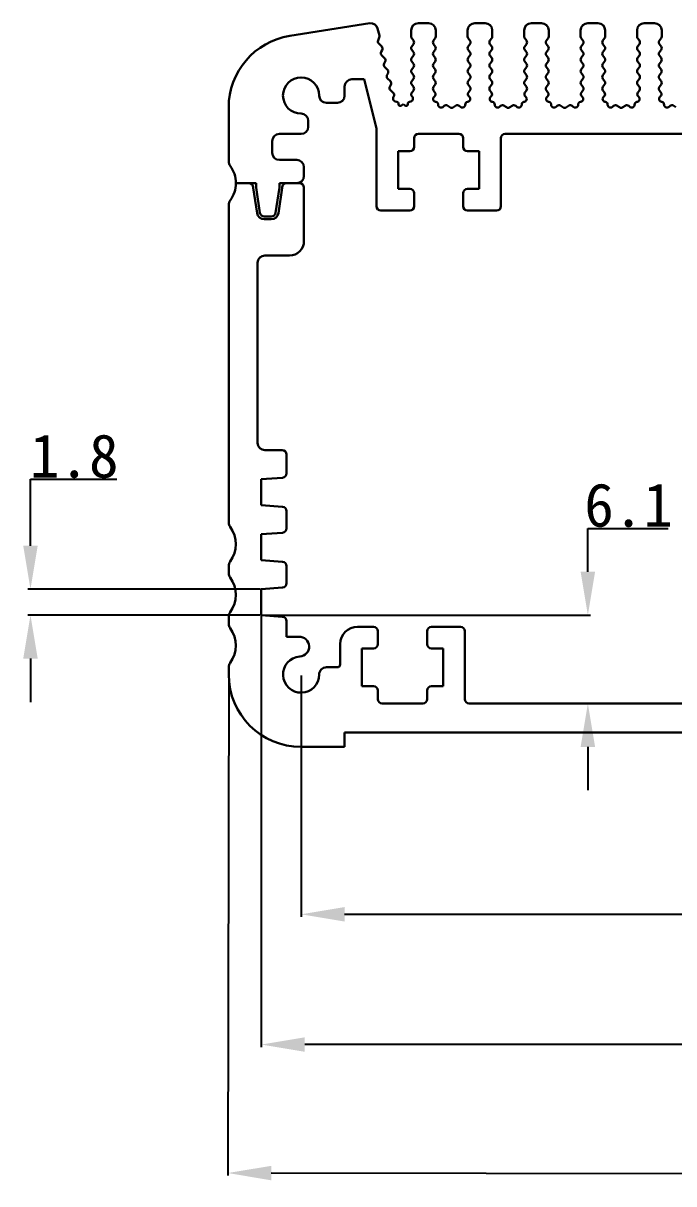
# Model space of a CAD drawing. Header units: inches. Extents: x 1076 to 1256, y 86 to 178.
# Drawn here: x 1075.8 to 1120.7, y 86.1 to 166.3 of the extents above; entities that cross this region are included whole.
import ezdxf

# ---------------------------------------------------------------- set-up
doc = ezdxf.new("R2010")
doc.units = ezdxf.units.IN
doc.header["$MEASUREMENT"] = 0
doc.layers.get('Defpoints').update_dxf_attribs({"color": 3, "lineweight": 5})
for name, color, linetype, lineweight in [('壳体层', 7, 'Continuous', 30), ('标注层', 7, 'Continuous', 5), ('槽宽标注', 30, 'Continuous', 5)]:
    doc.layers.add(name, color=color, linetype=linetype, lineweight=lineweight)
doc.styles.get("Standard").update_dxf_attribs({"font": 'simhei.ttf'})
doc.dimstyles.get("Standard").update_dxf_attribs({"dimtxt": 2.5, "dimasz": 2.5, "dimexe": 0.18, "dimexo": 0.0625, "dimgap": 0.09, "dimtad": 1, "dimtoh": 1, "dimdec": 1, "dimzin": 0, "dimdsep": 46, "dimtxsty": 'Standard', "dimcen": 0.09, "dimadec": 0, "dimazin": 0, "dimtfac": 1, "dimtdec": 1, "dimtofl": 0, "dimtmove": 0, "dimatfit": 3, "dimfxl": 1, "dimtolj": 1, "dimtzin": 0, "dimarcsym": 0})

# ---------------------------------------------------------------- blocks, each defined once
blk = doc.blocks.new('*D54')
at = {"layer": 'Defpoints', "color": 0, "transparency": 16777216}
for p in [(1076.278, 127.169), (1092.214, 127.169), (1092.214, 125.369)]:
    blk.add_point(p, dxfattribs=at)
at = {"layer": '标注层', "color": 0, "lineweight": -2, "transparency": 16777216}
for p, q in [((1076.278, 130.169), (1076.278, 134.759)), ((1076.278, 134.759), (1082.233, 134.759)), ((1092.152, 127.169), (1076.098, 127.169)), ((1092.152, 125.369), (1076.098, 125.369)), ((1076.278, 122.369), (1076.278, 119.369))]:
    blk.add_line(p, q, dxfattribs=at)
at = {"layer": '标注层', "color": 0, "transparency": 16777216}
for points in [[(1075.778, 130.169), (1076.778, 130.169), (1076.278, 127.169)], [(1075.778, 122.369), (1076.778, 122.369), (1076.278, 125.369)]]:
    blk.add_solid(points, dxfattribs=at)
at = {"layer": '标注层', "color": 0, "transparency": 16777216, "insert": (1079.3, 136.349), "char_height": 3, "attachment_point": 5}
blk.add_mtext('\\A1;1.8', dxfattribs=at)
blk = doc.blocks.new('*D55')
at = {"layer": 'Defpoints', "color": 0, "transparency": 16777216}
for p in [(1094.964, 121.269), (1224.964, 121.269), (1224.964, 104.703)]:
    blk.add_point(p, dxfattribs=at)
at = {"layer": '标注层', "color": 0, "lineweight": -2, "transparency": 16777216}
for p, q in [((1094.964, 121.206), (1094.964, 104.523)), ((1224.964, 121.206), (1224.964, 104.523)), ((1097.964, 104.703), (1221.964, 104.703))]:
    blk.add_line(p, q, dxfattribs=at)
at = {"layer": '标注层', "color": 0, "transparency": 16777216}
for points in [[(1097.964, 105.203), (1097.964, 104.203), (1094.964, 104.703)], [(1221.964, 105.203), (1221.964, 104.203), (1224.964, 104.703)]]:
    blk.add_solid(points, dxfattribs=at)
at = {"layer": '标注层', "color": 0, "transparency": 16777216, "insert": (1158.946, 106.31), "char_height": 3, "attachment_point": 5}
blk.add_mtext('\\A1;130.0', dxfattribs=at)
blk = doc.blocks.new('*D56')
at = {"layer": 'Defpoints', "color": 0, "transparency": 16777216}
for p in [(1092.214, 125.369), (1227.714, 125.369), (1092.214, 95.703)]:
    blk.add_point(p, dxfattribs=at)
at = {"layer": '槽宽标注', "color": 0, "lineweight": -2, "transparency": 16777216}
for p, q in [((1092.214, 125.306), (1092.214, 95.523)), ((1227.714, 125.306), (1227.714, 95.523)), ((1224.714, 95.703), (1095.214, 95.703))]:
    blk.add_line(p, q, dxfattribs=at)
at = {"layer": '槽宽标注', "color": 0, "transparency": 16777216}
for points in [[(1095.214, 96.203), (1095.214, 95.203), (1092.214, 95.703)], [(1224.714, 96.203), (1224.714, 95.203), (1227.714, 95.703)]]:
    blk.add_solid(points, dxfattribs=at)
at = {"layer": '槽宽标注', "color": 0, "transparency": 16777216, "insert": (1159.851, 97.815), "char_height": 3, "attachment_point": 5}
blk.add_mtext('\\A1;135.5（最大板宽134.9）', dxfattribs=at)
blk = doc.blocks.new('*D57')
at = {"layer": 'Defpoints', "color": 0, "transparency": 16777216}
for p in [(1089.964, 121.519), (1229.964, 121.269), (1089.902, 86.828)]:
    blk.add_point(p, dxfattribs=at)
at = {"layer": '标注层', "color": 0, "lineweight": -2, "transparency": 16777216}
for p, q in [((1089.964, 121.456), (1089.902, 86.648)), ((1229.964, 121.206), (1229.902, 86.398)), ((1226.902, 86.583), (1092.902, 86.822))]:
    blk.add_line(p, q, dxfattribs=at)
at = {"layer": '标注层', "color": 0, "transparency": 16777216}
for points in [[(1092.903, 87.322), (1092.902, 86.322), (1089.902, 86.828)], [(1226.903, 87.083), (1226.902, 86.083), (1229.902, 86.578)]]:
    blk.add_solid(points, dxfattribs=at)
at = {"layer": '标注层', "color": 0, "transparency": 16777216, "insert": (1159.926, 88.31), "char_height": 3, "attachment_point": 5, "rotation": 359.89769}
blk.add_mtext('\\A1;140.0', dxfattribs=at)
blk = doc.blocks.new('*D61')
at = {"layer": 'Defpoints', "color": 0, "transparency": 16777216}
for p in [(1092.214, 125.369), (1106.564, 119.269), (1114.766, 119.269)]:
    blk.add_point(p, dxfattribs=at)
at = {"layer": '标注层', "color": 0, "linetype": 'Continuous', "lineweight": -2, "transparency": 16777216}
for p, q in [((1114.766, 128.369), (1114.766, 131.369)), ((1114.766, 131.369), (1120.3, 131.369)), ((1092.277, 125.369), (1114.946, 125.369)), ((1106.627, 119.269), (1114.946, 119.269)), ((1114.766, 116.269), (1114.766, 113.269))]:
    blk.add_line(p, q, dxfattribs=at)
at = {"layer": '标注层', "color": 0, "transparency": 16777216}
for points in [[(1114.266, 128.369), (1115.266, 128.369), (1114.766, 125.369)], [(1114.266, 116.269), (1115.266, 116.269), (1114.766, 119.269)]]:
    blk.add_solid(points, dxfattribs=at)
at = {"layer": '标注层', "color": 0, "transparency": 16777216, "insert": (1117.578, 132.959), "char_height": 3, "attachment_point": 5}
blk.add_mtext('\\A1;6.1', dxfattribs=at)

msp = doc.modelspace()

# ---------------------------------------------------------------- linework, layer by layer
at = {"layer": '壳体层', "lineweight": 30}
for p, q in [((1094.182, 165.387), (1099.706, 166.262)), ((1103.064, 166.269), (1103.764, 166.269)), ((1106.964, 166.269), (1107.664, 166.269)), ((1110.864, 166.269), (1111.564, 166.269)), ((1114.764, 166.269), (1115.464, 166.269)), ((1118.664, 166.269), (1119.364, 166.269)), ((1100.247, 165.904), (1100.37, 165.411)), ((1100.362, 165.289), (1100.276, 165.072)), ((1102.564, 165.349), (1102.564, 165.769)), ((1102.724, 165.069), (1102.604, 165.229)), ((1104.224, 165.229), (1104.104, 165.069)), ((1104.264, 165.769), (1104.264, 165.349)), ((1106.464, 165.349), (1106.464, 165.769)), ((1106.624, 165.069), (1106.504, 165.229)), ((1108.124, 165.229), (1108.004, 165.069)), ((1108.164, 165.769), (1108.164, 165.349)), ((1110.364, 165.349), (1110.364, 165.769)), ((1110.524, 165.069), (1110.404, 165.229)), ((1112.024, 165.229), (1111.904, 165.069)), ((1112.064, 165.769), (1112.064, 165.349)), ((1114.264, 165.349), (1114.264, 165.769)), ((1114.424, 165.069), (1114.304, 165.229)), ((1115.924, 165.229), (1115.804, 165.069)), ((1115.964, 165.769), (1115.964, 165.349)), ((1118.164, 165.349), (1118.164, 165.769)), ((1118.324, 165.069), (1118.204, 165.229)), ((1119.824, 165.229), (1119.704, 165.069)), ((1119.864, 165.769), (1119.864, 165.349)), ((1100.322, 164.856), (1100.53, 164.653)), ((1100.567, 164.417), (1100.496, 164.28)), ((1102.604, 164.669), (1102.724, 164.829)), ((1102.724, 164.269), (1102.604, 164.429)), ((1104.104, 164.829), (1104.224, 164.669)), ((1104.224, 164.429), (1104.104, 164.269)), ((1106.504, 164.669), (1106.624, 164.829)), ((1106.624, 164.269), (1106.504, 164.429)), ((1108.004, 164.829), (1108.124, 164.669)), ((1108.124, 164.429), (1108.004, 164.269)), ((1110.404, 164.669), (1110.524, 164.829)), ((1110.524, 164.269), (1110.404, 164.429)), ((1111.904, 164.829), (1112.024, 164.669)), ((1112.024, 164.429), (1111.904, 164.269)), ((1114.304, 164.669), (1114.424, 164.829)), ((1114.424, 164.269), (1114.304, 164.429)), ((1115.804, 164.829), (1115.924, 164.669)), ((1115.924, 164.429), (1115.804, 164.269)), ((1118.204, 164.669), (1118.324, 164.829)), ((1118.324, 164.269), (1118.204, 164.429)), ((1119.704, 164.829), (1119.824, 164.669)), ((1119.824, 164.429), (1119.704, 164.269)), ((1100.533, 164.045), (1100.729, 163.853)), ((1100.767, 163.617), (1100.695, 163.48)), ((1102.604, 163.869), (1102.724, 164.029)), ((1102.724, 163.469), (1102.604, 163.629)), ((1104.104, 164.029), (1104.224, 163.869)), ((1104.224, 163.629), (1104.104, 163.469)), ((1106.504, 163.869), (1106.624, 164.029)), ((1106.624, 163.469), (1106.504, 163.629)), ((1108.004, 164.029), (1108.124, 163.869)), ((1108.124, 163.629), (1108.004, 163.469)), ((1110.404, 163.869), (1110.524, 164.029)), ((1110.524, 163.469), (1110.404, 163.629)), ((1111.904, 164.029), (1112.024, 163.869)), ((1112.024, 163.629), (1111.904, 163.469)), ((1114.304, 163.869), (1114.424, 164.029)), ((1114.424, 163.469), (1114.304, 163.629)), ((1115.804, 164.029), (1115.924, 163.869)), ((1115.924, 163.629), (1115.804, 163.469)), ((1118.204, 163.869), (1118.324, 164.029)), ((1118.324, 163.469), (1118.204, 163.629)), ((1119.704, 164.029), (1119.824, 163.869)), ((1119.824, 163.629), (1119.704, 163.469)), ((1100.732, 163.245), (1100.929, 163.053)), ((1100.966, 162.817), (1100.895, 162.68)), ((1102.604, 163.069), (1102.724, 163.229)), ((1102.724, 162.669), (1102.604, 162.829)), ((1104.104, 163.229), (1104.224, 163.069)), ((1104.224, 162.829), (1104.104, 162.669)), ((1106.504, 163.069), (1106.624, 163.229)), ((1106.624, 162.669), (1106.504, 162.829)), ((1108.004, 163.229), (1108.124, 163.069)), ((1108.124, 162.829), (1108.004, 162.669)), ((1110.404, 163.069), (1110.524, 163.229)), ((1110.524, 162.669), (1110.404, 162.829)), ((1111.904, 163.229), (1112.024, 163.069)), ((1112.024, 162.829), (1111.904, 162.669)), ((1114.304, 163.069), (1114.424, 163.229)), ((1114.424, 162.669), (1114.304, 162.829)), ((1115.804, 163.229), (1115.924, 163.069)), ((1115.924, 162.829), (1115.804, 162.669)), ((1118.204, 163.069), (1118.324, 163.229)), ((1118.324, 162.669), (1118.204, 162.829)), ((1119.704, 163.229), (1119.824, 163.069)), ((1119.824, 162.829), (1119.704, 162.669)), ((1099.317, 162.394), (1098.467, 162.394)), ((1100.164, 158.994), (1099.317, 162.394)), ((1100.932, 162.445), (1101.128, 162.253)), ((1101.165, 162.017), (1101.094, 161.88)), ((1102.604, 162.269), (1102.724, 162.429)), ((1102.724, 161.869), (1102.604, 162.029)), ((1104.104, 162.429), (1104.224, 162.269)), ((1104.224, 162.029), (1104.104, 161.869)), ((1106.504, 162.269), (1106.624, 162.429)), ((1106.624, 161.869), (1106.504, 162.029)), ((1108.004, 162.429), (1108.124, 162.269)), ((1108.124, 162.029), (1108.004, 161.869)), ((1110.404, 162.269), (1110.524, 162.429)), ((1110.524, 161.869), (1110.404, 162.029)), ((1111.904, 162.429), (1112.024, 162.269)), ((1112.024, 162.029), (1111.904, 161.869)), ((1114.304, 162.269), (1114.424, 162.429)), ((1114.424, 161.869), (1114.304, 162.029)), ((1115.804, 162.429), (1115.924, 162.269)), ((1115.924, 162.029), (1115.804, 161.869)), ((1118.204, 162.269), (1118.324, 162.429)), ((1118.324, 161.869), (1118.204, 162.029)), ((1119.704, 162.429), (1119.824, 162.269)), ((1119.824, 162.029), (1119.704, 161.869)), ((1097.967, 161.894), (1097.967, 161.269)), ((1101.131, 161.645), (1101.328, 161.453)), ((1101.365, 161.217), (1101.331, 161.143)), ((1102.604, 161.469), (1102.724, 161.629)), ((1102.647, 161.181), (1102.604, 161.229)), ((1104.104, 161.629), (1104.21, 161.488)), ((1104.191, 161.226), (1104.146, 161.181)), ((1106.519, 161.488), (1106.624, 161.629)), ((1106.582, 161.181), (1106.538, 161.226)), ((1108.004, 161.629), (1108.11, 161.488)), ((1108.091, 161.226), (1108.046, 161.181)), ((1110.419, 161.488), (1110.524, 161.629)), ((1110.482, 161.181), (1110.438, 161.226)), ((1111.904, 161.629), (1112.01, 161.488)), ((1111.991, 161.226), (1111.946, 161.181)), ((1114.319, 161.488), (1114.424, 161.629)), ((1114.382, 161.181), (1114.338, 161.226)), ((1115.804, 161.629), (1115.91, 161.488)), ((1115.891, 161.226), (1115.846, 161.181)), ((1118.219, 161.488), (1118.324, 161.629)), ((1118.282, 161.181), (1118.238, 161.226)), ((1119.704, 161.629), (1119.81, 161.488)), ((1119.791, 161.226), (1119.746, 161.181)), ((1089.964, 156.719), (1089.964, 160.449)), ((1097.467, 160.769), (1096.714, 160.769)), ((1101.466, 160.866), (1101.582, 160.837)), ((1101.696, 160.683), (1101.696, 160.677)), ((1101.887, 160.574), (1102.014, 160.669)), ((1102.014, 160.669), (1102.139, 160.577)), ((1102.33, 160.681), (1102.33, 160.685)), ((1102.445, 160.841), (1102.536, 160.862)), ((1104.245, 160.844), (1104.275, 160.838)), ((1104.768, 160.488), (1104.842, 160.556)), ((1105.097, 160.569), (1105.244, 160.459)), ((1105.484, 160.459), (1105.631, 160.569)), ((1105.887, 160.556), (1105.961, 160.488)), ((1106.454, 160.838), (1106.484, 160.844)), ((1108.145, 160.844), (1108.175, 160.838)), ((1108.668, 160.488), (1108.742, 160.556)), ((1108.997, 160.569), (1109.144, 160.459)), ((1109.384, 160.459), (1109.531, 160.569)), ((1109.787, 160.556), (1109.861, 160.488)), ((1110.354, 160.838), (1110.384, 160.844)), ((1112.045, 160.844), (1112.075, 160.838)), ((1112.568, 160.488), (1112.642, 160.556)), ((1112.897, 160.569), (1113.044, 160.459)), ((1113.284, 160.459), (1113.431, 160.569)), ((1113.687, 160.556), (1113.761, 160.488)), ((1114.254, 160.838), (1114.284, 160.844)), ((1115.945, 160.844), (1115.975, 160.838)), ((1116.468, 160.488), (1116.542, 160.556)), ((1116.797, 160.569), (1116.944, 160.459)), ((1117.184, 160.459), (1117.331, 160.569)), ((1117.587, 160.556), (1117.661, 160.488)), ((1118.154, 160.838), (1118.184, 160.844)), ((1119.845, 160.844), (1119.875, 160.838)), ((1120.368, 160.488), (1120.442, 160.556)), ((1120.697, 160.569), (1120.844, 160.459)), ((1095.464, 159.519), (1095.464, 159.119)), ((1100.164, 153.619), (1100.164, 158.994)), ((1092.964, 158.119), (1092.964, 157.319)), ((1094.964, 158.619), (1093.464, 158.619)), ((1102.764, 158.319), (1102.764, 157.719)), ((1105.864, 158.619), (1103.064, 158.619)), ((1106.164, 157.719), (1106.164, 158.319)), ((1108.764, 158.319), (1108.764, 153.619)), ((1210.864, 158.619), (1109.064, 158.619)), ((1102.464, 157.419), (1101.664, 157.419)), ((1101.664, 157.419), (1101.664, 154.819)), ((1107.264, 157.419), (1106.464, 157.419)), ((1107.264, 154.819), (1107.264, 157.419)), ((1093.464, 156.819), (1094.664, 156.819)), ((1095.164, 156.319), (1095.164, 155.719)), ((1091.864, 155.219), (1090.464, 155.219)), ((1090.464, 155.219), (1091.364, 155.219)), ((1091.664, 154.919), (1091.664, 154.904)), ((1091.664, 154.904), (1091.928, 153.144)), ((1091.864, 154.919), (1091.864, 155.219)), ((1092.126, 153.174), (1091.864, 154.919)), ((1093.464, 154.919), (1093.203, 153.174)), ((1093.401, 153.144), (1093.664, 154.904)), ((1094.664, 155.219), (1093.464, 155.219)), ((1093.464, 155.219), (1093.464, 154.919)), ((1093.664, 154.904), (1093.664, 154.919)), ((1093.964, 155.219), (1094.864, 155.219)), ((1095.164, 151.219), (1095.164, 154.919)), ((1101.664, 154.819), (1102.464, 154.819)), ((1106.464, 154.819), (1107.264, 154.819)), ((1102.764, 154.519), (1102.764, 153.619)), ((1106.164, 153.619), (1106.164, 154.519)), ((1089.964, 153.719), (1089.964, 131.769)), ((1102.464, 153.319), (1100.464, 153.319)), ((1108.464, 153.319), (1106.464, 153.319)), ((1092.906, 152.919), (1092.423, 152.919)), ((1092.423, 152.719), (1092.906, 152.719)), ((1092.464, 150.219), (1094.164, 150.219)), ((1091.964, 137.272), (1091.964, 149.719)), ((1093.664, 136.772), (1092.464, 136.772)), ((1093.964, 135.168), (1093.964, 136.472)), ((1092.214, 134.769), (1093.685, 134.869)), ((1092.214, 132.969), (1092.214, 134.769)), ((1093.685, 132.866), (1092.214, 132.969)), ((1093.964, 131.368), (1093.964, 132.566)), ((1092.214, 130.969), (1093.685, 131.069)), ((1092.214, 129.169), (1092.214, 130.969)), ((1093.685, 129.066), (1092.214, 129.169)), ((1089.964, 128.769), (1089.964, 128.269)), ((1093.964, 127.571), (1093.964, 128.766)), ((1092.214, 127.169), (1093.685, 127.271)), ((1092.214, 125.369), (1092.214, 127.169)), ((1089.964, 125.269), (1089.964, 124.769)), ((1093.685, 125.266), (1092.214, 125.369)), ((1093.964, 123.878), (1093.964, 124.966)), ((1099.964, 124.569), (1098.864, 124.569)), ((1105.964, 124.569), (1103.964, 124.569)), ((1094.817, 123.878), (1093.964, 123.878)), ((1100.264, 123.369), (1100.264, 124.269)), ((1103.664, 124.269), (1103.664, 123.369)), ((1106.264, 119.569), (1106.264, 124.269)), ((1097.664, 123.369), (1097.664, 121.971)), ((1099.164, 120.469), (1099.164, 123.069)), ((1099.164, 123.069), (1099.964, 123.069)), ((1103.964, 123.069), (1104.764, 123.069)), ((1104.764, 123.069), (1104.764, 120.469)), ((1089.964, 121.769), (1089.964, 121.269)), ((1097.464, 121.771), (1096.714, 121.771)), ((1099.964, 120.469), (1099.164, 120.469)), ((1104.764, 120.469), (1103.964, 120.469)), ((1100.264, 119.569), (1100.264, 120.169)), ((1103.664, 120.169), (1103.664, 119.569)), ((1103.364, 119.269), (1100.564, 119.269)), ((1213.364, 119.269), (1106.564, 119.269)), ((1097.964, 116.269), (1097.964, 117.269)), ((1097.964, 117.269), (1221.964, 117.269)), ((1094.964, 116.269), (1097.964, 116.269))]:
    msp.add_line(p, q, dxfattribs=at)
for centre, radius, start, end in [((1099.781, 165.788), 0.48, 14, 99), ((1103.064, 165.769), 0.5, 90, 180), ((1103.764, 165.769), 0.5, 360, 90), ((1106.964, 165.769), 0.5, 90, 180), ((1107.664, 165.769), 0.5, 360, 90), ((1110.864, 165.769), 0.5, 90, 180), ((1111.564, 165.769), 0.5, 0, 90), ((1114.764, 165.769), 0.5, 90, 180), ((1115.464, 165.769), 0.5, 0, 90), ((1118.664, 165.769), 0.5, 90, 180), ((1119.364, 165.769), 0.5, 360, 90), ((1094.964, 160.449), 5, 99, 180), ((1100.176, 165.362), 0.2, 338.45562, 14), ((1102.764, 165.349), 0.2, 180, 216.8699), ((1104.064, 165.349), 0.2, 323.1301, 0), ((1106.664, 165.349), 0.2, 180, 216.8699), ((1107.964, 165.349), 0.2, 323.1301, 360), ((1110.564, 165.349), 0.2, 180, 216.8699), ((1111.864, 165.349), 0.2, 323.1301, 0), ((1114.464, 165.349), 0.2, 180, 216.8699), ((1115.764, 165.349), 0.2, 323.1301, 360), ((1118.364, 165.349), 0.2, 180, 216.8699), ((1119.664, 165.349), 0.2, 323.1301, 0), ((1100.462, 164.999), 0.2, 158.45562, 225.63145), ((1100.39, 164.51), 0.2, 332.362, 45.63145), ((1102.764, 164.549), 0.2, 143.1301, 216.8699), ((1102.564, 164.949), 0.2, 323.1301, 36.8699), ((1104.264, 164.949), 0.2, 143.1301, 216.8699), ((1104.064, 164.549), 0.2, 323.1301, 36.8699), ((1106.664, 164.549), 0.2, 143.1301, 216.8699), ((1106.464, 164.949), 0.2, 323.1301, 36.8699), ((1108.164, 164.949), 0.2, 143.1301, 216.8699), ((1107.964, 164.549), 0.2, 323.1301, 36.8699), ((1110.564, 164.549), 0.2, 143.1301, 216.8699), ((1110.364, 164.949), 0.2, 323.1301, 36.8699), ((1112.064, 164.949), 0.2, 143.1301, 216.8699), ((1111.864, 164.549), 0.2, 323.1301, 36.8699), ((1114.464, 164.549), 0.2, 143.1301, 216.8699), ((1114.264, 164.949), 0.2, 323.1301, 36.8699), ((1115.964, 164.949), 0.2, 143.1301, 216.8699), ((1115.764, 164.549), 0.2, 323.1301, 36.8699), ((1118.364, 164.549), 0.2, 143.1301, 216.8699), ((1118.164, 164.949), 0.2, 323.1301, 36.8699), ((1119.864, 164.949), 0.2, 143.1301, 216.8699), ((1119.664, 164.549), 0.2, 323.1301, 36.8699), ((1100.673, 164.188), 0.2, 152.362, 225.63145), ((1100.589, 163.71), 0.2, 332.362, 45.63145), ((1102.764, 163.749), 0.2, 143.1301, 216.8699), ((1102.564, 164.149), 0.2, 323.1301, 36.8699), ((1104.264, 164.149), 0.2, 143.1301, 216.8699), ((1104.064, 163.749), 0.2, 323.1301, 36.8699), ((1106.664, 163.749), 0.2, 143.1301, 216.8699), ((1106.464, 164.149), 0.2, 323.1301, 36.8699), ((1108.164, 164.149), 0.2, 143.1301, 216.8699), ((1107.964, 163.749), 0.2, 323.1301, 36.8699), ((1110.564, 163.749), 0.2, 143.1301, 216.8699), ((1110.364, 164.149), 0.2, 323.1301, 36.8699), ((1112.064, 164.149), 0.2, 143.1301, 216.8699), ((1111.864, 163.749), 0.2, 323.1301, 36.8699), ((1114.464, 163.749), 0.2, 143.1301, 216.8699), ((1114.264, 164.149), 0.2, 323.1301, 36.8699), ((1115.964, 164.149), 0.2, 143.1301, 216.8699), ((1115.764, 163.749), 0.2, 323.1301, 36.8699), ((1118.364, 163.749), 0.2, 143.1301, 216.8699), ((1118.164, 164.149), 0.2, 323.1301, 36.8699), ((1119.864, 164.149), 0.2, 143.1301, 216.8699), ((1119.664, 163.749), 0.2, 323.1301, 36.8699), ((1100.872, 163.388), 0.2, 152.362, 225.63145), ((1100.789, 162.91), 0.2, 332.362, 45.63145), ((1102.764, 162.949), 0.2, 143.1301, 216.8699), ((1102.564, 163.349), 0.2, 323.1301, 36.8699), ((1104.264, 163.349), 0.2, 143.1301, 216.8699), ((1104.064, 162.949), 0.2, 323.1301, 36.8699), ((1106.664, 162.949), 0.2, 143.1301, 216.8699), ((1106.464, 163.349), 0.2, 323.1301, 36.8699), ((1108.164, 163.349), 0.2, 143.1301, 216.8699), ((1107.964, 162.949), 0.2, 323.1301, 36.8699), ((1110.564, 162.949), 0.2, 143.1301, 216.8699), ((1110.364, 163.349), 0.2, 323.1301, 36.8699), ((1112.064, 163.349), 0.2, 143.1301, 216.8699), ((1111.864, 162.949), 0.2, 323.1301, 36.8699), ((1114.464, 162.949), 0.2, 143.1301, 216.8699), ((1114.264, 163.349), 0.2, 323.1301, 36.8699), ((1115.964, 163.349), 0.2, 143.1301, 216.8699), ((1115.764, 162.949), 0.2, 323.1301, 36.8699), ((1118.364, 162.949), 0.2, 143.1301, 216.8699), ((1118.164, 163.349), 0.2, 323.1301, 36.8699), ((1119.864, 163.349), 0.2, 143.1301, 216.8699), ((1119.664, 162.949), 0.2, 323.1301, 36.8699), ((1094.964, 161.269), 1.25, 360, 270), ((1098.467, 161.894), 0.5, 90, 180), ((1101.072, 162.588), 0.2, 152.362, 225.63145), ((1100.988, 162.11), 0.2, 332.362, 45.63145), ((1102.764, 162.149), 0.2, 143.1301, 216.8699), ((1102.564, 162.549), 0.2, 323.1301, 36.8699), ((1104.264, 162.549), 0.2, 143.1301, 216.8699), ((1104.064, 162.149), 0.2, 323.1301, 36.8699), ((1106.664, 162.149), 0.2, 143.1301, 216.8699), ((1106.464, 162.549), 0.2, 323.1301, 36.8699), ((1108.164, 162.549), 0.2, 143.1301, 216.8699), ((1107.964, 162.149), 0.2, 323.1301, 36.8699), ((1110.564, 162.149), 0.2, 143.1301, 216.8699), ((1110.364, 162.549), 0.2, 323.1301, 36.8699), ((1112.064, 162.549), 0.2, 143.1301, 216.8699), ((1111.864, 162.149), 0.2, 323.1301, 36.8699), ((1114.464, 162.149), 0.2, 143.1301, 216.8699), ((1114.264, 162.549), 0.2, 323.1301, 36.8699), ((1115.964, 162.549), 0.2, 143.1301, 216.8699), ((1115.764, 162.149), 0.2, 323.1301, 36.8699), ((1118.364, 162.149), 0.2, 143.1301, 216.8699), ((1118.164, 162.549), 0.2, 323.1301, 36.8699), ((1119.864, 162.549), 0.2, 143.1301, 216.8699), ((1119.664, 162.149), 0.2, 323.1301, 36.8699), ((1096.714, 161.269), 0.5, 180, 270), ((1097.467, 161.269), 0.5, 270, 360), ((1101.271, 161.788), 0.2, 152.362, 225.63145), ((1101.188, 161.31), 0.2, 332.362, 45.63145), ((1102.49, 161.057), 0.2, 283.13766, 38.3484), ((1102.764, 161.349), 0.2, 143.1301, 216.8699), ((1102.564, 161.749), 0.2, 323.1301, 36.8699), ((1104.264, 161.749), 0.2, 143.1301, 216.8699), ((1104.287, 161.04), 0.2, 134.85358, 257.71098), ((1104.05, 161.368), 0.2, 314.85358, 36.8699), ((1106.679, 161.368), 0.2, 143.1301, 225.14642), ((1106.441, 161.04), 0.2, 282.28902, 45.14642), ((1106.464, 161.749), 0.2, 323.1301, 36.8699), ((1108.164, 161.749), 0.2, 143.1301, 216.8699), ((1108.187, 161.04), 0.2, 134.85358, 257.71098), ((1107.95, 161.368), 0.2, 314.85358, 36.8699), ((1110.579, 161.368), 0.2, 143.1301, 225.14642), ((1110.341, 161.04), 0.2, 282.28902, 45.14642), ((1110.364, 161.749), 0.2, 323.1301, 36.8699), ((1112.064, 161.749), 0.2, 143.1301, 216.8699), ((1112.087, 161.04), 0.2, 134.85358, 257.71098), ((1111.85, 161.368), 0.2, 314.85358, 36.8699), ((1114.479, 161.368), 0.2, 143.1301, 225.14642), ((1114.241, 161.04), 0.2, 282.28902, 45.14642), ((1114.264, 161.749), 0.2, 323.1301, 36.8699), ((1115.964, 161.749), 0.2, 143.1301, 216.8699), ((1115.987, 161.04), 0.2, 134.85358, 257.71098), ((1115.75, 161.368), 0.2, 314.85358, 36.8699), ((1118.379, 161.368), 0.2, 143.1301, 225.14642), ((1118.141, 161.04), 0.2, 282.28902, 45.14642), ((1118.164, 161.749), 0.2, 323.1301, 36.8699), ((1119.864, 161.749), 0.2, 143.1301, 216.8699), ((1119.887, 161.04), 0.2, 134.85358, 257.71098), ((1119.65, 161.368), 0.2, 314.85358, 36.8699), ((1101.513, 161.06), 0.2, 155.44749, 256.25804), ((1101.546, 160.692), 0.15, 356.60122, 76.25804), ((1101.816, 160.67), 0.12, 176.60122, 306.59124), ((1102.21, 160.674), 0.12, 233.63445, 3.78953), ((1102.479, 160.695), 0.15, 103.13766, 183.78953), ((1104.232, 160.642), 0.2, 358.96284, 77.71098), ((1104.632, 160.635), 0.2, 178.96284, 312.59413), ((1104.977, 160.409), 0.2, 53.1301, 132.59413), ((1105.364, 160.619), 0.2, 233.1301, 306.8699), ((1105.751, 160.409), 0.2, 47.40587, 126.8699), ((1106.096, 160.635), 0.2, 227.40587, 1.03716), ((1106.496, 160.642), 0.2, 102.28902, 181.03716), ((1108.132, 160.642), 0.2, 358.96284, 77.71098), ((1108.532, 160.635), 0.2, 178.96284, 312.59413), ((1108.877, 160.409), 0.2, 53.1301, 132.59413), ((1109.264, 160.619), 0.2, 233.1301, 306.8699), ((1109.651, 160.409), 0.2, 47.40587, 126.8699), ((1109.996, 160.635), 0.2, 227.40587, 1.03716), ((1110.396, 160.642), 0.2, 102.28902, 181.03716), ((1112.032, 160.642), 0.2, 358.96284, 77.71098), ((1112.432, 160.635), 0.2, 178.96284, 312.59413), ((1112.777, 160.409), 0.2, 53.1301, 132.59413), ((1113.164, 160.619), 0.2, 233.1301, 306.8699), ((1113.551, 160.409), 0.2, 47.40587, 126.8699), ((1113.896, 160.635), 0.2, 227.40587, 1.03716), ((1114.296, 160.642), 0.2, 102.28902, 181.03716), ((1115.932, 160.642), 0.2, 358.96284, 77.71098), ((1116.332, 160.635), 0.2, 178.96284, 312.59413), ((1116.677, 160.409), 0.2, 53.1301, 132.59413), ((1117.064, 160.619), 0.2, 233.1301, 306.8699), ((1117.451, 160.409), 0.2, 47.40587, 126.8699), ((1117.796, 160.635), 0.2, 227.40587, 1.03716), ((1118.196, 160.642), 0.2, 102.28902, 181.03716), ((1119.832, 160.642), 0.2, 358.96284, 77.71098), ((1120.232, 160.635), 0.2, 178.96284, 312.59413), ((1120.577, 160.409), 0.2, 53.1301, 132.59413), ((1094.964, 159.519), 0.5, 0, 90), ((1094.964, 159.119), 0.5, 270, 360), ((1093.464, 158.119), 0.5, 90, 180), ((1103.064, 158.319), 0.3, 90, 180), ((1105.864, 158.319), 0.3, 0, 90), ((1109.064, 158.319), 0.3, 90, 180), ((1093.464, 157.319), 0.5, 180, 270), ((1102.464, 157.719), 0.3, 270, 0), ((1106.464, 157.719), 0.3, 180, 270), ((1090.464, 156.719), 0.5, 180, 216.8699), ((1088.464, 155.219), 2, 0, 36.8699), ((1094.664, 156.319), 0.5, 360, 90), ((1094.664, 155.719), 0.5, 270, 360), ((1088.464, 155.219), 2, 323.1301, 0), ((1091.364, 154.919), 0.3, 360, 90), ((1093.964, 154.919), 0.3, 90, 180), ((1094.864, 154.919), 0.3, 0, 90), ((1102.464, 154.519), 0.3, 360, 90), ((1106.464, 154.519), 0.3, 90, 180), ((1090.464, 153.719), 0.5, 143.1301, 180), ((1092.423, 153.219), 0.3, 188.53077, 270), ((1092.906, 153.219), 0.3, 270, 351.46923), ((1100.464, 153.619), 0.3, 180, 270), ((1102.464, 153.619), 0.3, 270, 360), ((1106.464, 153.619), 0.3, 180, 270), ((1108.464, 153.619), 0.3, 270, 360), ((1092.423, 153.219), 0.5, 188.53077, 270), ((1092.906, 153.219), 0.5, 270, 351.46923), ((1094.164, 151.219), 1, 270, 0), ((1092.464, 149.719), 0.5, 90, 180), ((1092.464, 137.272), 0.5, 180, 270), ((1093.664, 136.472), 0.3, 0, 90), ((1093.664, 135.168), 0.3, 273.89663, 360), ((1093.664, 132.566), 0.3, 360, 86), ((1090.464, 131.769), 0.5, 180, 216.8699), ((1088.464, 130.269), 2, 323.1301, 36.8699), ((1093.664, 131.368), 0.3, 273.89663, 360), ((1090.464, 128.769), 0.5, 143.1301, 180), ((1093.664, 128.766), 0.3, 0, 86), ((1090.464, 128.269), 0.5, 180, 216.8699), ((1088.464, 126.769), 2, 323.1301, 36.8699), ((1093.664, 127.571), 0.3, 274, 0), ((1090.464, 125.269), 0.5, 143.1301, 180), ((1093.664, 124.966), 0.3, 360, 86), ((1090.464, 124.769), 0.5, 180, 216.8699), ((1088.464, 123.269), 2, 323.1301, 36.8699), ((1098.864, 123.369), 1.2, 90, 180), ((1099.964, 124.269), 0.3, 0, 90), ((1103.964, 124.269), 0.3, 90, 180), ((1105.964, 124.269), 0.3, 0, 90), ((1094.843, 123.197), 0.682, 272.26116, 92.26116), ((1099.964, 123.369), 0.3, 270, 360), ((1103.964, 123.369), 0.3, 180, 270), ((1090.464, 121.769), 0.5, 143.1301, 180), ((1094.964, 121.269), 1.25, 94.31666, 0.06866), ((1097.464, 121.971), 0.2, 270, 0), ((1094.964, 121.269), 5, 180, 270), ((1096.714, 121.271), 0.5, 90, 180.06866), ((1099.964, 120.169), 0.3, 360, 90), ((1103.964, 120.169), 0.3, 90, 180), ((1100.564, 119.569), 0.3, 180, 270), ((1103.364, 119.569), 0.3, 270, 0), ((1106.564, 119.569), 0.3, 180, 270)]:
    msp.add_arc(centre, radius, start, end, dxfattribs=at)

# ---------------------------------------------------------------- dimensions: what is measured, and where the dimension line sits
at = {"layer": '标注层'}
for base, p1, p2, angle, override, picture, middle, dimtype in [((1076.278, 127.169), (1092.214, 125.369), (1092.214, 127.169), 90, {"dimtxt": 3, "dimasz": 3}, '*D54', (1079.3, 134.759), 160), ((1114.766, 119.269), (1092.214, 125.369), (1106.564, 119.269), 90, {"dimtxt": 3, "dimasz": 3, "dimfxl": 0.3, "dimarcsym": 1}, '*D61', (1117.578, 131.369), 160), ((1089.902, 86.828), (1229.964, 121.269), (1089.964, 121.519), 179.89769, {"dimtxt": 3, "dimasz": 3, "dimtmove": 0}, '*D57', (1159.923, 86.703), 161)]:
    dim = msp.add_linear_dim(base=base, p1=p1, p2=p2, angle=angle, dimstyle='Standard', override=override, dxfattribs=at)
    dim.commit()
    dim.dimension.update_dxf_attribs({"geometry": picture, "text_midpoint": middle, "dimtype": dimtype})
dim = msp.add_linear_dim(base=(1224.964, 104.703), p1=(1094.964, 121.269), p2=(1224.964, 121.269), dimstyle='Standard', override={"dimtxt": 3, "dimasz": 3, "dimtmove": 0}, dxfattribs=at)
dim.commit()
dim.dimension.update_dxf_attribs({"geometry": '*D55', "text_midpoint": (1158.946, 104.703), "dimtype": 160})
at = {"layer": '槽宽标注'}
dim = msp.add_linear_dim(base=(1092.214, 95.703), p1=(1227.714, 125.369), p2=(1092.214, 125.369), text='<>（最大板宽134.9）', dimstyle='Standard', override={"dimtxt": 3, "dimasz": 3, "dimtmove": 0}, dxfattribs=at)
dim.commit()
dim.dimension.update_dxf_attribs({"geometry": '*D56', "text_midpoint": (1159.851, 95.703), "dimtype": 160})

doc.saveas('drawing.dxf')
